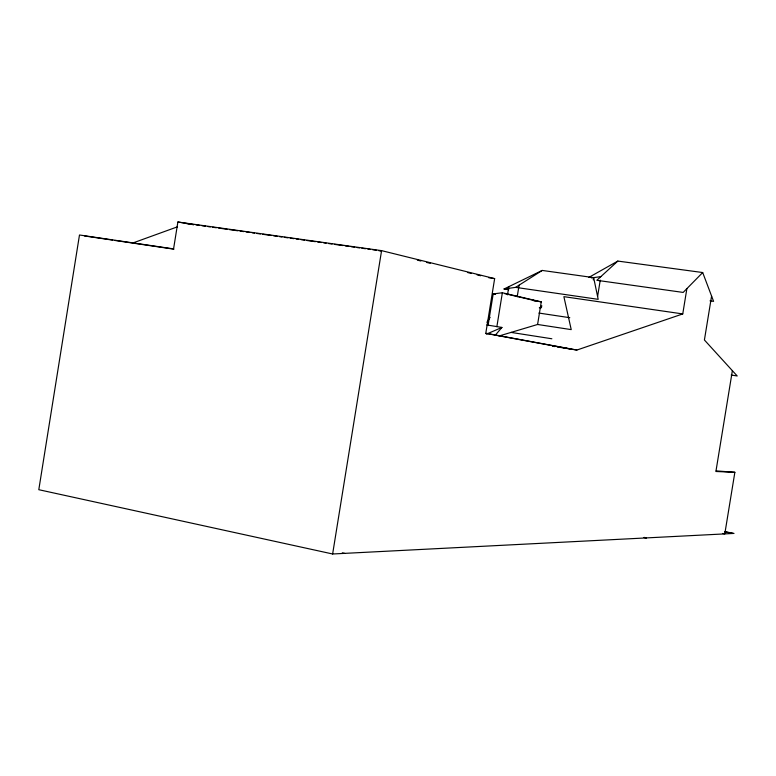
<?xml version="1.0" encoding="UTF-8"?>
<svg xmlns="http://www.w3.org/2000/svg" width="776" height="776" viewBox="0 0 776 776"><rect width="100%" height="100%" fill="white"/><g stroke="black" fill="none" stroke-linecap="round" stroke-linejoin="round"><path stroke-width="1.16" d="M686.876 288.633L682.754 313.931L576.898 350.044L485.795 333.224L494.642 278.613L381.579 250.638L177.879 222.014L173.572 248.892L79.482 234.992L38.8 489.704L332.632 553.986L734.009 533.422L724.512 531.589M332.632 553.986L381.579 250.638M488.046 325.6L493.187 293.91L502.363 292.765L541.26 301.854L537.593 324.475L499.104 335.979M496.863 326.725L502.363 292.765M507.504 294.822L508.823 286.674M517.204 296.742L519.086 285.161M541.755 305.657L541.415 307.713L539.301 307.82M593.271 279.903L593.65 277.624L542.22 270.436L504.051 288.992L508.794 289.69M597.598 296.48L600.246 280.146M711.582 296.073L704.414 339.995L737.2 375.972L731.215 375.021M732.369 370.676L715.908 471.488L734.862 472.293L724.794 533.898L722.621 533.481M486.901 322.273L490.151 317.345M495.534 334.922L501.936 327.433L486.853 324.96M702.697 272.541L683.161 292.426L596.822 280.301L617.832 261.075L702.697 272.541L713.59 301.369L710.011 300.865M504.051 288.992L515.613 287.372L542.22 270.436M588.858 277.401L617.832 261.075M486.387 334.155L501.936 327.433M132.618 243.072L177.491 226.815M591.361 277.934L600.818 276.644M716.229 470.896L734.862 472.293M177.879 222.014L193.631 224.574M196.018 224.904L199.597 225.409M201.983 225.748L205.562 226.252M207.949 226.582L210.335 226.922M212.721 227.252L216.31 227.756M218.696 228.095L227.048 229.269M229.434 229.609L237.786 230.782M240.172 231.112L243.761 231.617M246.147 231.956L249.726 232.46M252.113 232.79L254.499 233.13M256.885 233.46L260.464 233.964M262.851 234.304L271.212 235.477M273.598 235.817L277.178 236.321M279.564 236.651L281.95 236.99M284.336 237.32L287.915 237.825M290.302 238.164L293.881 238.668M296.267 238.998L298.663 239.338M301.049 239.668L304.629 240.172M307.015 240.511L315.366 241.685M317.753 242.025L321.332 242.529M323.718 242.859L326.114 243.198M328.5 243.528L332.079 244.033M334.466 244.372L342.817 245.546M345.204 245.885L348.783 246.38M351.169 246.719L354.758 247.224M357.144 247.563L359.53 247.893M361.917 248.233L365.496 248.737M367.882 249.067L370.268 249.406M372.655 249.736L376.234 250.241M488.841 277.779L494.642 278.613M515.613 287.372L598.189 299.332L593.65 277.624M682.754 313.931L563.88 296.655L571.223 329.616L537.593 324.475M84.506 235.962L112.666 240.124M115.013 240.473L173.911 249.174M538.893 313.058L569.788 317.694M511.054 332.409L551.862 338.772M552.483 346.193L554.869 346.571M557.255 346.95L576.898 350.044M533.044 300.38L535.44 300.778L504.536 293.57M493.187 293.91L495.524 294.298M533.054 300.496L541.26 301.854M186.473 223.566L193.602 224.749M485.96 333.418L571.582 349.2M724.91 531.88L733.097 533.471M644.012 537.438L646.389 537.913L644.284 537.458M342.294 552.851L344.651 553.375M378.62 250.58L380.967 251.162M417.342 260.135L420.864 261.008M426.732 262.453L430.253 263.316M467.753 272.57L471.265 273.443M477.124 274.888L480.645 275.752"/></g></svg>
